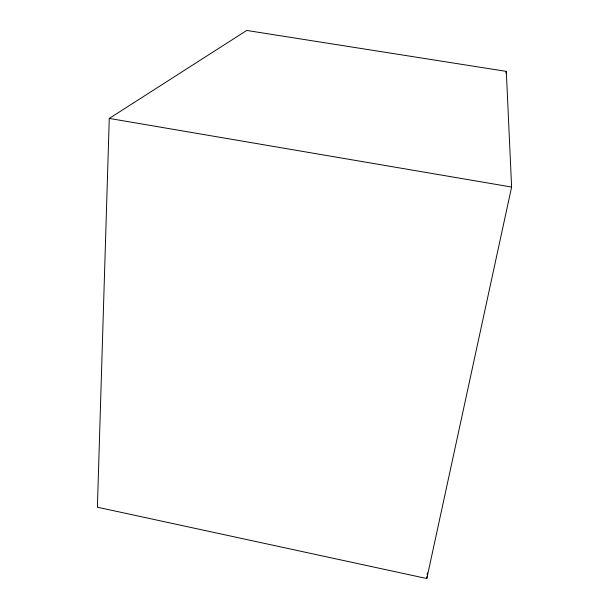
<?xml version="1.0" encoding="UTF-8"?>
<svg xmlns="http://www.w3.org/2000/svg" width="609" height="609" viewBox="0 0 609 609"><rect width="100%" height="100%" fill="white"/><g stroke="black" fill="none" stroke-linecap="round" stroke-linejoin="round"><path stroke-width="0.91" d="M109.27 118.428L97.394 507.213L426.802 578.55L511.606 187.047L506.315 71.382L246.729 30.45L109.27 118.428L511.606 187.047M426.802 578.55L426.985 576.677M427.168 574.797L427.358 572.924M505.942 73.232L506.315 71.382"/></g></svg>
